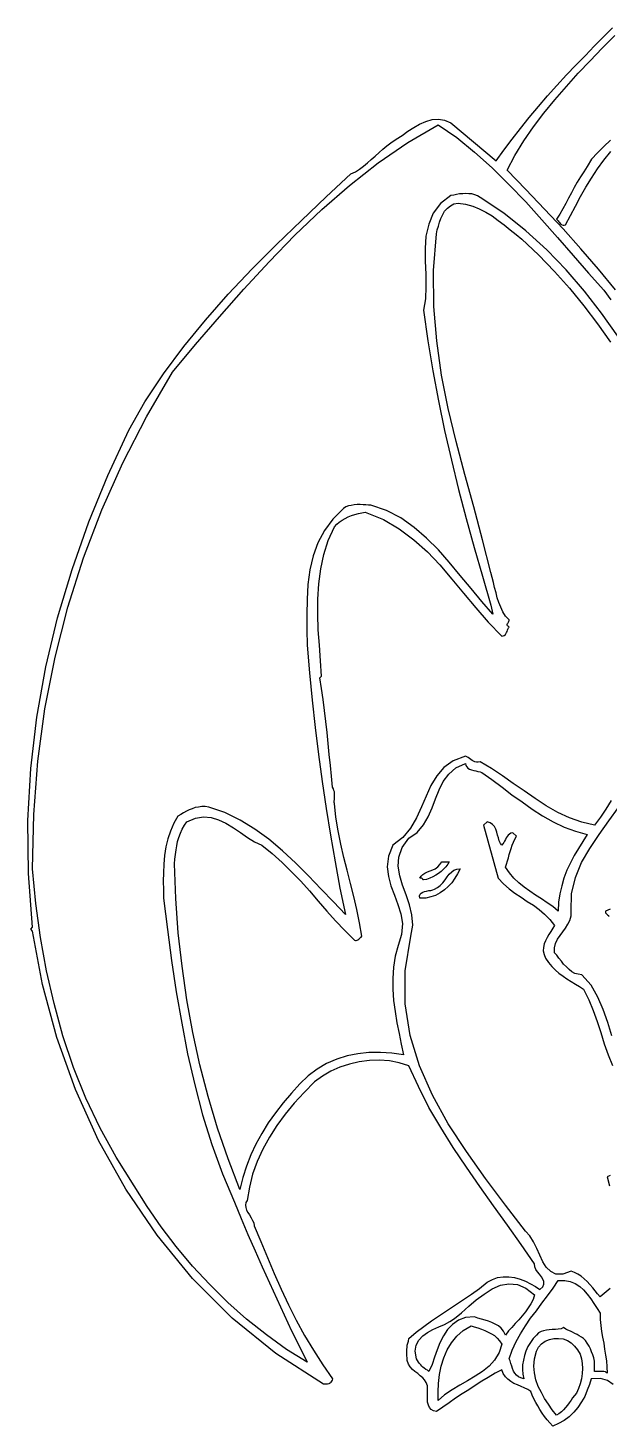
# Model space of a CAD drawing. Extents: x 0.04 to 6.26, y 0.04 to 6.17.
# Drawn here: x 0.04 to 2.15, y 0.06 to 5.15 of the extents above; entities that cross this region are included whole.
import ezdxf

# ---------------------------------------------------------------- set-up
doc = ezdxf.new("R2010")
doc.units = 0
doc.layers.add('1', color=7, linetype='Continuous')

msp = doc.modelspace()

# ---------------------------------------------------------------- linework, layer by layer
for points in [[(2.166, 0.21), (2.146, 0.225), (2.12, 0.232), (2.086, 0.231), (2.08, 0.21), (2.072, 0.189), (2.063, 0.167), (2.051, 0.147), (2.038, 0.127), (2.023, 0.109), (2.006, 0.093), (1.988, 0.079), (1.968, 0.068), (1.947, 0.059), (1.936, 0.071), (1.926, 0.082), (1.917, 0.094), (1.908, 0.106), (1.9, 0.119), (1.892, 0.132), (1.885, 0.145), (1.878, 0.158), (1.872, 0.171), (1.867, 0.185), (1.856, 0.192), (1.843, 0.198), (1.831, 0.203), (1.818, 0.209), (1.805, 0.214), (1.794, 0.221), (1.783, 0.229), (1.774, 0.238), (1.766, 0.25), (1.761, 0.264), (1.737, 0.251), (1.712, 0.236), (1.688, 0.222), (1.664, 0.207), (1.641, 0.191), (1.617, 0.176), (1.593, 0.16), (1.57, 0.144), (1.546, 0.128), (1.523, 0.112), (1.512, 0.114), (1.504, 0.119), (1.498, 0.126), (1.494, 0.135), (1.491, 0.146), (1.49, 0.157), (1.49, 0.17), (1.49, 0.182), (1.49, 0.194), (1.49, 0.205), (1.486, 0.217), (1.48, 0.227), (1.473, 0.235), (1.464, 0.242), (1.455, 0.25), (1.445, 0.257), (1.436, 0.265), (1.428, 0.274), (1.421, 0.284), (1.417, 0.298), (1.416, 0.307), (1.415, 0.315), (1.415, 0.323), (1.415, 0.331), (1.415, 0.338), (1.416, 0.346), (1.417, 0.353), (1.419, 0.361), (1.421, 0.368), (1.423, 0.377), (1.449, 0.4), (1.477, 0.421), (1.505, 0.442), (1.534, 0.461), (1.563, 0.481), (1.593, 0.5), (1.622, 0.519), (1.651, 0.539), (1.68, 0.56), (1.708, 0.582), (1.727, 0.592), (1.746, 0.599), (1.766, 0.602), (1.787, 0.602), (1.807, 0.599), (1.828, 0.594), (1.847, 0.586), (1.866, 0.577), (1.884, 0.567), (1.9, 0.556), (1.91, 0.566), (1.914, 0.575), (1.914, 0.585), (1.911, 0.593), (1.905, 0.602), (1.898, 0.611), (1.891, 0.62), (1.885, 0.629), (1.881, 0.638), (1.88, 0.649), (1.832, 0.719), (1.782, 0.79), (1.731, 0.86), (1.681, 0.931), (1.632, 1.001), (1.584, 1.073), (1.539, 1.145), (1.496, 1.218), (1.458, 1.294), (1.423, 1.37), (1.388, 1.381), (1.352, 1.388), (1.315, 1.39), (1.279, 1.389), (1.242, 1.384), (1.207, 1.376), (1.172, 1.365), (1.139, 1.35), (1.108, 1.332), (1.079, 1.311), (1.041, 1.273), (1.005, 1.234), (0.972, 1.194), (0.942, 1.152), (0.915, 1.11), (0.891, 1.066), (0.871, 1.021), (0.854, 0.975), (0.842, 0.928), (0.834, 0.88), (0.829, 0.872), (0.828, 0.863), (0.829, 0.854), (0.832, 0.845), (0.837, 0.836), (0.843, 0.827), (0.849, 0.817), (0.854, 0.807), (0.858, 0.798), (0.86, 0.788), (0.884, 0.73), (0.908, 0.672), (0.932, 0.614), (0.958, 0.557), (0.985, 0.5), (1.013, 0.444), (1.043, 0.389), (1.075, 0.335), (1.109, 0.282), (1.145, 0.231), (1.143, 0.226), (1.141, 0.222), (1.139, 0.219), (1.137, 0.216), (1.134, 0.214), (1.131, 0.212), (1.127, 0.211), (1.123, 0.211), (1.118, 0.211), (1.112, 0.211), (0.939, 0.323), (0.78, 0.452), (0.635, 0.596), (0.506, 0.753), (0.392, 0.921), (0.293, 1.098), (0.209, 1.283), (0.141, 1.473), (0.089, 1.666), (0.052, 1.86), (0.046, 1.867), (0.052, 1.874), (0.038, 2.069), (0.036, 2.262), (0.046, 2.451), (0.068, 2.638), (0.101, 2.821), (0.144, 3), (0.197, 3.176), (0.258, 3.349), (0.327, 3.517), (0.403, 3.682), (0.462, 3.786), (0.529, 3.888), (0.603, 3.987), (0.682, 4.083), (0.765, 4.177), (0.852, 4.269), (0.941, 4.358), (1.032, 4.446), (1.122, 4.531), (1.211, 4.615), (1.228, 4.623), (1.243, 4.632), (1.258, 4.643), (1.272, 4.655), (1.286, 4.667), (1.3, 4.68), (1.314, 4.693), (1.328, 4.705), (1.342, 4.717), (1.357, 4.728), (1.377, 4.741), (1.398, 4.755), (1.419, 4.77), (1.441, 4.784), (1.462, 4.796), (1.485, 4.806), (1.507, 4.813), (1.53, 4.814), (1.553, 4.811), (1.576, 4.801), (1.741, 4.662), (1.769, 4.701), (1.799, 4.741), (1.829, 4.78), (1.861, 4.82), (1.895, 4.86), (1.928, 4.899), (1.962, 4.937), (1.997, 4.975), (2.031, 5.011), (2.066, 5.046), (2.097, 5.08), (2.13, 5.113), (2.164, 5.146)], [(1.609, 2.086), (1.6, 2.068), (1.59, 2.052), (1.579, 2.036), (1.566, 2.022), (1.552, 2.01), (1.537, 1.999), (1.52, 1.99), (1.503, 1.984), (1.484, 1.98), (1.463, 1.98), (1.462, 1.988), (1.464, 1.994), (1.468, 1.998), (1.473, 2.001), (1.48, 2.004), (1.487, 2.005), (1.495, 2.007), (1.503, 2.008), (1.51, 2.01), (1.516, 2.013), (1.527, 2.018), (1.537, 2.026), (1.546, 2.036), (1.555, 2.046), (1.562, 2.057), (1.57, 2.067), (1.579, 2.075), (1.587, 2.081), (1.597, 2.085), (1.609, 2.086)], [(1.569, 2.112), (1.564, 2.103), (1.557, 2.094), (1.549, 2.085), (1.54, 2.077), (1.531, 2.07), (1.521, 2.063), (1.51, 2.057), (1.499, 2.052), (1.487, 2.048), (1.476, 2.046), (1.475, 2.047), (1.474, 2.048), (1.473, 2.049), (1.472, 2.05), (1.471, 2.051), (1.469, 2.052), (1.468, 2.053), (1.466, 2.053), (1.465, 2.053), (1.463, 2.052), (1.467, 2.06), (1.474, 2.066), (1.481, 2.071), (1.49, 2.075), (1.5, 2.079), (1.51, 2.083), (1.519, 2.087), (1.528, 2.094), (1.536, 2.102), (1.543, 2.112), (1.569, 2.112)]]:
    msp.add_lwpolyline(points)
at = {"layer": '1'}
for points in [[(2.175, 4.193), (2.113, 4.268), (2.049, 4.342), (1.984, 4.415), (1.917, 4.487), (1.849, 4.558), (1.781, 4.629), (1.809, 4.682), (1.841, 4.735), (1.876, 4.786), (1.914, 4.836), (1.954, 4.885), (1.996, 4.933), (2.039, 4.981), (2.083, 5.027), (2.127, 5.073), (2.172, 5.119)], [(2.184, 4.025), (2.124, 4.108), (2.062, 4.188), (1.995, 4.266), (1.925, 4.339), (1.849, 4.408), (1.768, 4.472), (1.682, 4.529), (1.673, 4.535), (1.663, 4.539), (1.652, 4.542), (1.641, 4.543), (1.63, 4.544), (1.619, 4.543), (1.607, 4.542), (1.596, 4.54), (1.586, 4.538), (1.576, 4.536), (1.538, 4.507), (1.511, 4.472), (1.495, 4.432), (1.485, 4.389), (1.482, 4.344), (1.482, 4.297), (1.484, 4.25), (1.484, 4.204), (1.483, 4.16), (1.476, 4.119), (1.492, 4.008), (1.51, 3.898), (1.53, 3.789), (1.553, 3.681), (1.578, 3.573), (1.604, 3.467), (1.631, 3.361), (1.66, 3.256), (1.691, 3.151), (1.721, 3.046), (1.728, 3.013), (1.688, 3.059), (1.649, 3.106), (1.61, 3.154), (1.57, 3.202), (1.53, 3.247), (1.487, 3.29), (1.442, 3.329), (1.394, 3.363), (1.341, 3.39), (1.284, 3.41), (1.276, 3.41), (1.266, 3.411), (1.256, 3.411), (1.245, 3.412), (1.234, 3.412), (1.223, 3.411), (1.213, 3.409), (1.203, 3.407), (1.193, 3.403), (1.185, 3.397), (1.146, 3.359), (1.115, 3.318), (1.091, 3.273), (1.074, 3.225), (1.062, 3.174), (1.055, 3.121), (1.052, 3.067), (1.051, 3.012), (1.051, 2.956), (1.052, 2.9), (1.061, 2.8), (1.071, 2.7), (1.082, 2.601), (1.094, 2.502), (1.107, 2.404), (1.122, 2.306), (1.137, 2.209), (1.154, 2.112), (1.172, 2.016), (1.192, 1.92), (1.148, 1.966), (1.103, 2.013), (1.057, 2.061), (1.011, 2.107), (0.963, 2.152), (0.913, 2.194), (0.862, 2.231), (0.808, 2.264), (0.753, 2.291), (0.695, 2.311), (0.681, 2.313), (0.669, 2.313), (0.657, 2.311), (0.645, 2.309), (0.634, 2.305), (0.623, 2.301), (0.613, 2.296), (0.602, 2.29), (0.592, 2.284), (0.582, 2.278), (0.567, 2.252), (0.555, 2.224), (0.545, 2.195), (0.538, 2.166), (0.533, 2.135), (0.531, 2.104), (0.529, 2.072), (0.528, 2.041), (0.529, 2.01), (0.529, 1.98), (0.544, 1.866), (0.559, 1.753), (0.576, 1.639), (0.596, 1.525), (0.617, 1.413), (0.643, 1.301), (0.672, 1.191), (0.705, 1.083), (0.744, 0.977), (0.788, 0.874), (0.812, 0.814), (0.837, 0.756), (0.863, 0.697), (0.889, 0.638), (0.915, 0.58), (0.942, 0.522), (0.969, 0.464), (0.996, 0.406), (1.024, 0.348), (1.052, 0.291), (0.977, 0.338), (0.904, 0.391), (0.832, 0.448), (0.764, 0.509), (0.698, 0.574), (0.635, 0.641), (0.576, 0.712), (0.521, 0.784), (0.47, 0.858), (0.423, 0.933), (0.357, 1.037), (0.299, 1.143), (0.247, 1.252), (0.202, 1.364), (0.163, 1.479), (0.131, 1.596), (0.104, 1.715), (0.082, 1.837), (0.065, 1.96), (0.052, 2.086), (0.057, 2.284), (0.072, 2.478), (0.098, 2.669), (0.135, 2.856), (0.181, 3.039), (0.238, 3.218), (0.305, 3.393), (0.382, 3.564), (0.467, 3.731), (0.562, 3.894), (0.646, 3.994), (0.733, 4.095), (0.822, 4.196), (0.914, 4.295), (1.008, 4.392), (1.106, 4.485), (1.207, 4.573), (1.311, 4.655), (1.419, 4.729), (1.529, 4.794), (1.597, 4.747), (1.662, 4.694), (1.726, 4.637), (1.787, 4.576), (1.848, 4.513), (1.907, 4.448), (1.964, 4.383), (2.021, 4.318), (2.077, 4.254), (2.132, 4.192)], [(2.157, 4.738), (2.132, 4.715), (2.109, 4.692), (2.088, 4.668), (2.072, 4.642), (2.06, 4.623), (2.048, 4.604), (2.036, 4.585), (2.025, 4.566), (2.015, 4.546), (2.004, 4.527), (1.994, 4.507), (1.983, 4.488), (1.972, 4.469), (1.96, 4.45), (1.963, 4.448), (1.966, 4.444), (1.969, 4.441), (1.971, 4.438), (1.974, 4.435), (1.977, 4.432), (1.98, 4.43), (1.984, 4.429), (1.988, 4.429), (1.993, 4.43), (2.011, 4.464), (2.029, 4.498), (2.048, 4.533), (2.067, 4.567), (2.087, 4.6), (2.109, 4.633), (2.132, 4.665), (2.158, 4.696)], [(2.159, 2.335), (2.14, 2.304), (2.12, 2.274), (2.099, 2.245), (2.052, 2.256), (2.008, 2.272), (1.965, 2.292), (1.923, 2.316), (1.883, 2.342), (1.843, 2.37), (1.803, 2.397), (1.763, 2.425), (1.723, 2.452), (1.682, 2.476), (1.675, 2.475), (1.669, 2.474), (1.663, 2.476), (1.658, 2.478), (1.653, 2.481), (1.648, 2.484), (1.643, 2.488), (1.639, 2.491), (1.634, 2.494), (1.629, 2.496), (1.584, 2.48), (1.55, 2.455), (1.524, 2.425), (1.503, 2.39), (1.486, 2.351), (1.469, 2.312), (1.451, 2.272), (1.429, 2.235), (1.401, 2.201), (1.364, 2.172), (1.348, 2.132), (1.344, 2.094), (1.348, 2.059), (1.357, 2.025), (1.37, 1.991), (1.383, 1.957), (1.393, 1.923), (1.399, 1.887), (1.396, 1.848), (1.384, 1.807), (1.373, 1.769), (1.367, 1.729), (1.364, 1.688), (1.364, 1.648), (1.367, 1.607), (1.373, 1.567), (1.379, 1.526), (1.387, 1.487), (1.395, 1.448), (1.403, 1.41), (1.361, 1.416), (1.319, 1.418), (1.277, 1.418), (1.237, 1.413), (1.198, 1.406), (1.16, 1.394), (1.123, 1.378), (1.089, 1.358), (1.056, 1.333), (1.026, 1.304), (0.995, 1.27), (0.965, 1.235), (0.937, 1.199), (0.911, 1.162), (0.888, 1.124), (0.866, 1.085), (0.848, 1.046), (0.832, 1.005), (0.818, 0.963), (0.807, 0.92), (0.765, 1.031), (0.726, 1.143), (0.692, 1.258), (0.662, 1.373), (0.636, 1.491), (0.614, 1.61), (0.597, 1.732), (0.583, 1.854), (0.574, 1.979), (0.569, 2.105), (0.571, 2.122), (0.573, 2.138), (0.575, 2.155), (0.578, 2.17), (0.581, 2.186), (0.585, 2.201), (0.591, 2.216), (0.598, 2.231), (0.606, 2.245), (0.615, 2.258), (0.646, 2.271), (0.675, 2.276), (0.703, 2.273), (0.73, 2.265), (0.757, 2.252), (0.784, 2.236), (0.81, 2.219), (0.835, 2.201), (0.861, 2.185), (0.887, 2.172), (0.925, 2.142), (0.961, 2.11), (0.996, 2.076), (1.029, 2.042), (1.061, 2.006), (1.092, 1.969), (1.124, 1.933), (1.156, 1.897), (1.19, 1.862), (1.225, 1.827), (1.228, 1.826), (1.231, 1.826), (1.234, 1.827), (1.237, 1.828), (1.24, 1.83), (1.242, 1.832), (1.244, 1.834), (1.247, 1.836), (1.249, 1.838), (1.251, 1.841), (1.243, 1.89), (1.233, 1.938), (1.222, 1.986), (1.21, 2.033), (1.198, 2.081), (1.186, 2.128), (1.175, 2.176), (1.165, 2.225), (1.157, 2.274), (1.152, 2.324), (1.151, 2.328), (1.151, 2.333), (1.152, 2.339), (1.152, 2.346), (1.152, 2.352), (1.152, 2.359), (1.152, 2.366), (1.15, 2.372), (1.148, 2.378), (1.145, 2.384), (1.141, 2.423), (1.137, 2.463), (1.133, 2.503), (1.129, 2.543), (1.125, 2.583), (1.12, 2.623), (1.116, 2.663), (1.111, 2.703), (1.105, 2.742), (1.099, 2.781), (1.105, 2.788), (1.101, 2.843), (1.097, 2.9), (1.093, 2.956), (1.091, 3.013), (1.091, 3.068), (1.095, 3.123), (1.102, 3.178), (1.113, 3.23), (1.129, 3.281), (1.152, 3.331), (1.16, 3.34), (1.169, 3.348), (1.18, 3.355), (1.191, 3.361), (1.202, 3.367), (1.214, 3.372), (1.226, 3.376), (1.239, 3.379), (1.252, 3.382), (1.264, 3.384), (1.33, 3.357), (1.388, 3.323), (1.441, 3.284), (1.49, 3.24), (1.535, 3.192), (1.579, 3.141), (1.622, 3.089), (1.666, 3.036), (1.712, 2.984), (1.761, 2.933), (1.766, 2.934), (1.77, 2.936), (1.774, 2.939), (1.776, 2.942), (1.778, 2.946), (1.78, 2.95), (1.782, 2.955), (1.783, 2.959), (1.785, 2.963), (1.788, 2.966), (1.784, 2.969), (1.782, 2.971), (1.781, 2.973), (1.781, 2.976), (1.782, 2.979), (1.784, 2.981), (1.785, 2.984), (1.787, 2.987), (1.788, 2.99), (1.788, 2.993), (1.775, 3.006), (1.765, 3.021), (1.757, 3.038), (1.75, 3.055), (1.744, 3.073), (1.74, 3.091), (1.735, 3.11), (1.731, 3.128), (1.726, 3.147), (1.721, 3.165), (1.691, 3.284), (1.659, 3.403), (1.626, 3.521), (1.595, 3.641), (1.566, 3.761), (1.542, 3.883), (1.524, 4.007), (1.514, 4.133), (1.513, 4.263), (1.523, 4.397), (1.526, 4.411), (1.53, 4.425), (1.534, 4.439), (1.539, 4.453), (1.546, 4.467), (1.553, 4.479), (1.563, 4.49), (1.574, 4.499), (1.587, 4.506), (1.602, 4.509), (1.629, 4.505), (1.655, 4.498), (1.679, 4.488), (1.703, 4.476), (1.726, 4.462), (1.748, 4.446), (1.77, 4.43), (1.791, 4.412), (1.813, 4.395), (1.834, 4.377)], [(1.834, 4.377), (1.895, 4.32), (1.953, 4.26), (2.008, 4.199), (2.06, 4.135), (2.11, 4.07), (2.157, 4.003)], [(2.132, 4.192), (2.158, 4.157)], [(2.155, 0.559), (2.119, 0.529), (2.11, 0.54), (2.101, 0.551), (2.092, 0.562), (2.082, 0.574), (2.072, 0.585), (2.061, 0.595), (2.05, 0.604), (2.038, 0.612), (2.026, 0.618), (2.013, 0.622), (1.983, 0.612), (1.958, 0.612), (1.939, 0.621), (1.923, 0.637), (1.91, 0.657), (1.899, 0.681), (1.888, 0.705), (1.876, 0.729), (1.863, 0.751), (1.847, 0.768), (1.775, 0.863), (1.702, 0.96), (1.632, 1.058), (1.566, 1.159), (1.509, 1.263), (1.461, 1.37), (1.427, 1.48), (1.409, 1.595), (1.409, 1.715), (1.43, 1.841), (1.437, 1.881), (1.434, 1.919), (1.425, 1.956), (1.413, 1.992), (1.4, 2.027), (1.39, 2.061), (1.384, 2.096), (1.386, 2.129), (1.398, 2.164), (1.423, 2.198), (1.453, 2.219), (1.476, 2.246), (1.493, 2.276), (1.507, 2.308), (1.52, 2.341), (1.533, 2.374), (1.548, 2.404), (1.568, 2.431), (1.594, 2.454), (1.629, 2.47), (1.63, 2.463), (1.634, 2.457), (1.638, 2.453), (1.644, 2.449), (1.651, 2.447), (1.659, 2.444), (1.667, 2.443), (1.674, 2.441), (1.682, 2.439), (1.688, 2.437)], [(1.688, 2.437), (1.725, 2.411), (1.762, 2.384), (1.798, 2.356), (1.835, 2.33), (1.872, 2.304), (1.909, 2.279), (1.948, 2.257), (1.988, 2.238), (2.029, 2.223), (2.072, 2.211), (2.056, 2.186), (2.04, 2.161), (2.025, 2.135), (2.011, 2.108), (1.998, 2.081), (1.987, 2.053), (1.979, 2.025), (1.972, 1.995), (1.968, 1.965), (1.966, 1.933), (1.947, 1.949), (1.926, 1.963), (1.905, 1.977), (1.884, 1.991), (1.863, 2.005), (1.843, 2.02), (1.823, 2.036), (1.805, 2.053), (1.789, 2.072), (1.774, 2.092), (1.778, 2.104), (1.782, 2.115), (1.785, 2.127), (1.788, 2.138), (1.792, 2.15), (1.795, 2.161), (1.799, 2.172), (1.804, 2.183), (1.808, 2.194), (1.814, 2.205), (1.801, 2.218), (1.794, 2.216), (1.789, 2.213), (1.784, 2.209), (1.781, 2.204), (1.777, 2.199), (1.774, 2.193), (1.771, 2.187), (1.768, 2.182), (1.765, 2.177), (1.761, 2.172), (1.756, 2.179), (1.752, 2.188), (1.749, 2.199), (1.746, 2.209), (1.743, 2.22), (1.739, 2.231), (1.734, 2.24), (1.727, 2.248), (1.719, 2.254), (1.708, 2.258), (1.695, 2.245), (1.748, 2.052), (1.767, 2.032), (1.788, 2.014), (1.809, 1.998), (1.831, 1.983), (1.854, 1.968), (1.876, 1.954), (1.897, 1.938), (1.917, 1.921), (1.936, 1.902), (1.953, 1.88), (1.947, 1.87), (1.939, 1.859), (1.932, 1.848), (1.926, 1.836), (1.92, 1.825), (1.915, 1.813), (1.913, 1.8), (1.912, 1.788), (1.915, 1.775), (1.92, 1.761), (1.931, 1.746), (1.943, 1.731), (1.956, 1.718), (1.969, 1.707), (1.984, 1.696), (1.998, 1.686), (2.014, 1.676), (2.029, 1.667), (2.044, 1.658), (2.059, 1.649), (2.078, 1.61), (2.094, 1.571), (2.108, 1.531), (2.121, 1.491), (2.134, 1.45), (2.148, 1.41), (2.164, 1.371)], [(2.162, 1.479), (2.147, 1.527), (2.13, 1.574), (2.111, 1.62), (2.086, 1.663), (2.052, 1.701), (2.039, 1.703), (2.027, 1.706), (2.016, 1.712), (2.006, 1.72), (1.996, 1.73), (1.986, 1.74), (1.978, 1.751), (1.969, 1.761), (1.961, 1.772), (1.953, 1.781), (1.953, 1.799), (1.957, 1.815), (1.964, 1.83), (1.973, 1.844), (1.983, 1.857), (1.993, 1.871), (2.002, 1.885), (2.009, 1.899), (2.013, 1.915), (2.013, 1.933), (2.015, 1.996), (2.029, 2.055), (2.051, 2.109), (2.081, 2.161), (2.115, 2.211), (2.151, 2.261), (2.186, 2.31)], [(2.156, 1.94), (2.139, 1.933), (2.138, 1.931), (2.139, 1.928), (2.139, 1.926), (2.141, 1.924), (2.143, 1.922), (2.145, 1.92), (2.146, 1.919), (2.149, 1.917), (2.15, 1.915), (2.152, 1.913)], [(2.156, 0.97), (2.145, 0.966), (2.153, 0.933)], [(1.88, 0.536), (1.875, 0.519), (1.867, 0.504), (1.857, 0.489), (1.847, 0.474), (1.835, 0.46), (1.823, 0.446), (1.81, 0.432), (1.798, 0.418), (1.786, 0.405), (1.774, 0.39), (1.767, 0.404), (1.759, 0.415), (1.749, 0.424), (1.737, 0.43), (1.725, 0.436), (1.713, 0.441), (1.7, 0.444), (1.687, 0.448), (1.674, 0.452), (1.662, 0.456), (1.629, 0.454), (1.603, 0.444), (1.581, 0.429), (1.563, 0.41), (1.549, 0.387), (1.536, 0.362), (1.526, 0.336), (1.516, 0.309), (1.507, 0.283), (1.496, 0.258), (1.49, 0.262), (1.484, 0.265), (1.479, 0.269), (1.474, 0.273), (1.47, 0.277), (1.466, 0.282), (1.462, 0.287), (1.458, 0.292), (1.454, 0.298), (1.45, 0.304), (1.446, 0.331), (1.449, 0.353), (1.459, 0.371), (1.473, 0.387), (1.491, 0.399), (1.51, 0.41), (1.532, 0.42), (1.552, 0.429), (1.572, 0.439), (1.589, 0.45), (1.614, 0.471), (1.641, 0.495), (1.668, 0.518), (1.697, 0.539), (1.726, 0.558), (1.756, 0.571), (1.787, 0.577), (1.818, 0.574), (1.849, 0.561), (1.88, 0.536)], [(2.119, 0.47), (2.119, 0.447), (2.121, 0.425), (2.124, 0.403), (2.128, 0.382), (2.132, 0.36), (2.135, 0.339), (2.139, 0.317), (2.142, 0.296), (2.144, 0.274), (2.145, 0.251), (2.141, 0.254), (2.138, 0.256), (2.133, 0.258), (2.128, 0.258), (2.124, 0.258), (2.118, 0.258), (2.114, 0.258), (2.109, 0.257), (2.104, 0.257), (2.099, 0.258), (2.099, 0.271), (2.099, 0.283), (2.098, 0.295), (2.096, 0.307), (2.092, 0.318), (2.088, 0.329), (2.084, 0.34), (2.079, 0.35), (2.072, 0.361), (2.066, 0.37), (2.058, 0.377), (2.051, 0.382), (2.043, 0.387), (2.035, 0.392), (2.027, 0.396), (2.019, 0.4), (2.011, 0.404), (2.002, 0.408), (1.994, 0.412), (1.986, 0.417), (1.977, 0.413), (1.966, 0.411), (1.956, 0.41), (1.945, 0.41), (1.934, 0.409), (1.924, 0.408), (1.913, 0.406), (1.904, 0.403), (1.895, 0.398), (1.887, 0.39), (1.875, 0.377), (1.865, 0.363), (1.856, 0.348), (1.849, 0.332), (1.844, 0.316), (1.84, 0.299), (1.837, 0.282), (1.837, 0.265), (1.838, 0.248), (1.841, 0.231), (1.83, 0.234), (1.822, 0.238), (1.815, 0.244), (1.809, 0.251), (1.804, 0.259), (1.8, 0.268), (1.797, 0.277), (1.794, 0.287), (1.791, 0.296), (1.788, 0.304), (1.799, 0.335), (1.813, 0.366), (1.829, 0.395), (1.847, 0.423), (1.866, 0.451), (1.887, 0.478), (1.907, 0.506), (1.928, 0.533), (1.948, 0.561), (1.966, 0.589), (1.99, 0.589), (2.01, 0.585), (2.028, 0.578), (2.045, 0.567), (2.059, 0.554), (2.072, 0.539), (2.085, 0.522), (2.096, 0.505), (2.108, 0.487), (2.119, 0.47)], [(1.761, 0.357), (1.751, 0.326), (1.735, 0.299), (1.715, 0.277), (1.691, 0.257), (1.664, 0.24), (1.636, 0.224), (1.608, 0.208), (1.58, 0.191), (1.553, 0.173), (1.529, 0.152), (1.529, 0.183), (1.53, 0.214), (1.534, 0.246), (1.54, 0.277), (1.55, 0.307), (1.562, 0.336), (1.578, 0.362), (1.597, 0.386), (1.621, 0.407), (1.649, 0.423), (1.661, 0.42), (1.674, 0.416), (1.687, 0.412), (1.699, 0.407), (1.712, 0.401), (1.723, 0.395), (1.734, 0.388), (1.744, 0.379), (1.753, 0.369), (1.761, 0.357)], [(2.026, 0.35), (2.037, 0.336), (2.046, 0.321), (2.051, 0.304), (2.054, 0.287), (2.055, 0.268), (2.054, 0.25), (2.051, 0.231), (2.046, 0.213), (2.04, 0.195), (2.033, 0.178), (2.026, 0.17), (2.019, 0.162), (2.013, 0.153), (2.006, 0.144), (2, 0.135), (1.993, 0.126), (1.986, 0.118), (1.978, 0.111), (1.969, 0.104), (1.96, 0.099), (1.945, 0.118), (1.931, 0.138), (1.917, 0.159), (1.905, 0.181), (1.894, 0.203), (1.885, 0.227), (1.88, 0.252), (1.878, 0.277), (1.88, 0.304), (1.887, 0.331), (1.895, 0.346), (1.906, 0.358), (1.919, 0.368), (1.935, 0.374), (1.951, 0.378), (1.968, 0.378), (1.985, 0.376), (2, 0.37), (2.014, 0.362), (2.026, 0.35)]]:
    msp.add_lwpolyline(points, dxfattribs=at)

doc.saveas('drawing.dxf')
